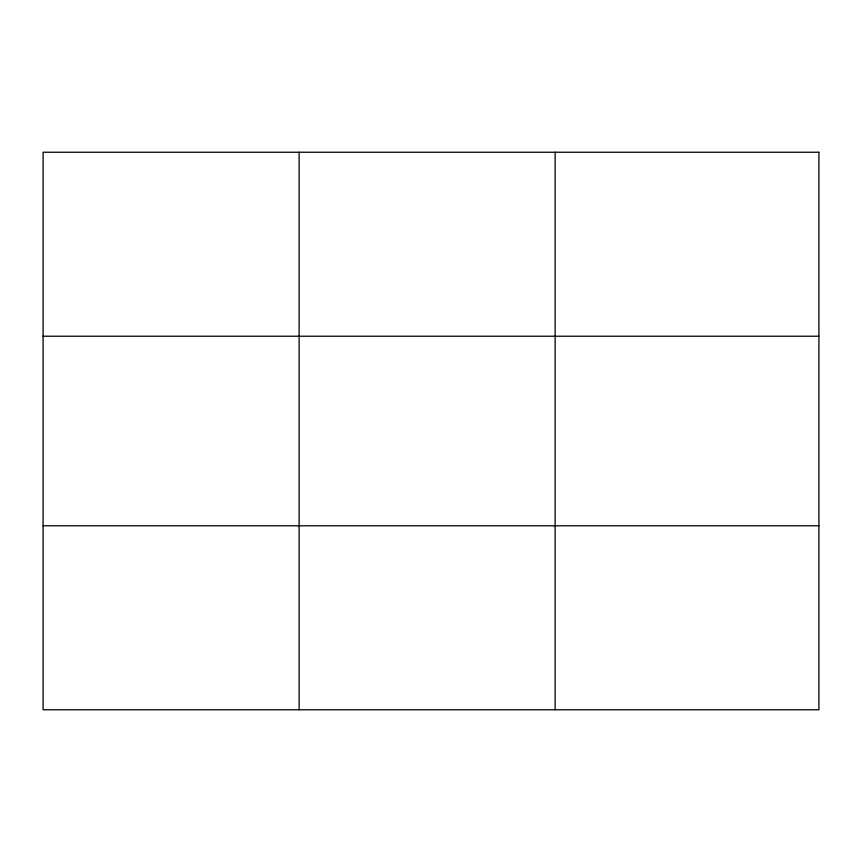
<?xml version="1.0" encoding="UTF-8"?>
<svg xmlns="http://www.w3.org/2000/svg" width="862" height="862" viewBox="0 0 862 862"><rect width="100%" height="100%" fill="white"/><g stroke="black" fill="none" stroke-linecap="round" stroke-linejoin="round"><path stroke-width="1.29" d="M299.114 152.24L299.114 709.76M555.128 152.24L555.128 709.76M43.1 336.223L818.9 336.223M43.1 525.777L818.9 525.777M818.9 152.24L818.9 709.76L43.1 709.76L43.1 152.24L818.9 152.24"/></g></svg>
